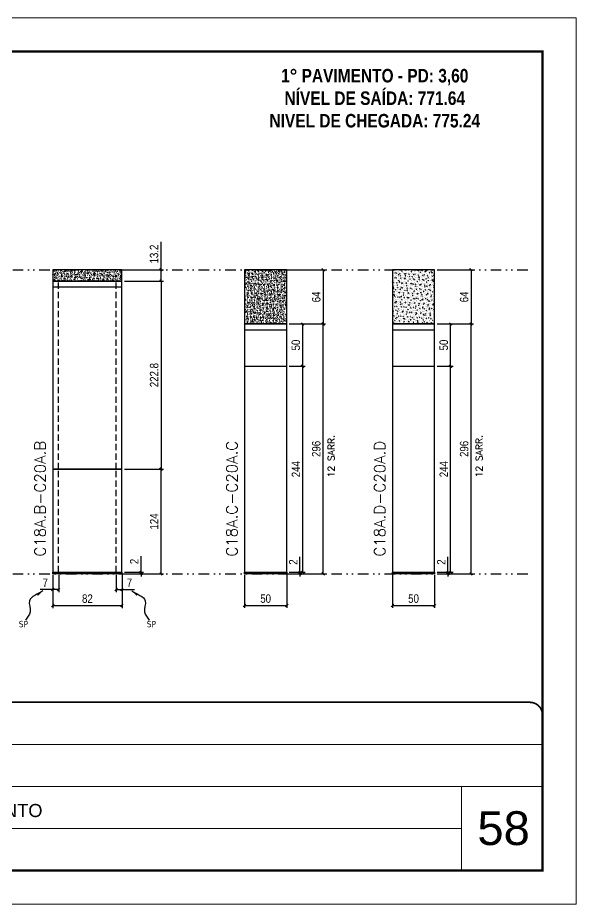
# Model space of a CAD drawing. Extents: x 2949 to 9203, y -16089 to 12527.
# Drawn here: x 5371 to 6033, y -4603 to -3553 of the extents above; entities that cross this region are included whole.
import ezdxf

# ---------------------------------------------------------------- set-up
doc = ezdxf.new("R2010")
doc.units = 0
for name, pattern in [('CONTINUO', [0]), ('DASHED', [0.75, 0.5, -0.25]), ('DIVIDE2', [0.625, 0.25, -0.125, 0, -0.125, 0, -0.125]), ('HIDDEN', [0.375, 0.25, -0.125])]:
    doc.linetypes.add(name, pattern=pattern)
for name, color, linetype, lineweight in [('CARIMBO', 255, 'Continuous', 9), ('Folhas', 255, 'Continuous', 9), ('SARRAFO DE PRESSAO', 251, 'DASHED', 9), ('Texto Seção', 7, 'Continuous', 15)]:
    doc.layers.add(name, color=color, linetype=linetype, lineweight=lineweight)
for name, color, linetype in [('COTA', 241, 'Continuous'), ('cotas', 4, 'Continuous'), ('NOMENCLATURA', 7, 'Continuous'), ('Nível', 160, 'Continuous'), ('Painéis', 200, 'Continuous'), ('SARR_2.2x7', 40, 'Continuous'), ('Sarrafo de Pressão', 42, 'HIDDEN'), ('texto', 7, 'Continuous')]:
    doc.layers.add(name, color=color, linetype=linetype)
doc.styles.add('ARIAL', font='arial.ttf')
doc.styles.add('COTA TECNICA', font='techl___.ttf', dxfattribs={"height": 10})
doc.styles.add('COTA TECNICA-50', font='techl___.ttf', dxfattribs={"height": 10})
doc.styles.add('REGUA-120', font='ROMANS.shx', dxfattribs={"height": 15})
doc.styles.add('ROMANC', font='techb___.ttf', dxfattribs={"height": 2.5})
doc.styles.add('ROMANS', font='romans.shx')
doc.styles.get("Standard").update_dxf_attribs({"font": 'arial.ttf'})
doc.dimstyles.new('COTA PAINEL-50', dxfattribs={"dimtxt": 10, "dimasz": 3, "dimexe": 3, "dimexo": 3, "dimgap": 3, "dimtad": 1, "dimdec": 1, "dimzin": 12, "dimdsep": 46, "dimtxsty": 'COTA TECNICA-50', "dimblk1": 'OBLIQUE', "dimblk2": 'OBLIQUE', "dimsah": 1, "dimcen": 0.9, "dimclrd": 4, "dimclre": 4, "dimclrt": 240, "dimadec": 1, "dimazin": 3, "dimtfac": 1, "dimtdec": 1, "dimtmove": 0, "dimatfit": 3, "dimfxl": 1, "dimtolj": 1, "dimtzin": 12, "dimarcsym": 0})
doc.dimstyles.new('PAINEL', dxfattribs={"dimtxt": 10, "dimasz": 3, "dimexe": 3, "dimexo": 3, "dimgap": 3, "dimtad": 1, "dimdec": 1, "dimzin": 12, "dimdsep": 46, "dimtxsty": 'COTA TECNICA', "dimblk1": 'OBLIQUE', "dimblk2": 'OBLIQUE', "dimsah": 1, "dimcen": 0.9, "dimclrd": 4, "dimclre": 4, "dimclrt": 240, "dimadec": 1, "dimazin": 3, "dimtfac": 1, "dimtdec": 1, "dimtmove": 0, "dimatfit": 3, "dimfxl": 1, "dimtolj": 1, "dimtzin": 12, "dimarcsym": 0})
doc.dimstyles.get("Standard").update_dxf_attribs({"dimtxt": 0.18, "dimasz": 0.18, "dimexe": 0.18, "dimexo": 0.0625, "dimgap": 0.09, "dimtad": 0, "dimtih": 1, "dimtoh": 1, "dimdec": 4, "dimzin": 0, "dimdsep": 46, "dimtxsty": 'Standard', "dimcen": 0.09, "dimadec": 0, "dimazin": 0, "dimtfac": 1, "dimtdec": 4, "dimtofl": 0, "dimtmove": 0, "dimatfit": 3, "dimfxl": 1, "dimtolj": 1, "dimtzin": 0, "dimarcsym": 0})

# ---------------------------------------------------------------- blocks, each defined once
blk = doc.blocks.new('9999999999')
at = {"color": 30, "linetype": 'CONTINUO'}
for p, q in [((98564.6, 34379.6), (99584, 34379.6)), ((98564.6, 34329.8), (99488, 34329.8)), ((99584, 34329.8), (99488, 34329.8)), ((99488, 34329.8), (99488, 34230.2)), ((98564.6, 34280), (99488, 34280))]:
    blk.add_line(p, q, dxfattribs=at)
at = {"color": 30, "linetype": 'CONTINUO', "const_width": 2}
blk.add_lwpolyline([(99584, 34230.2), (99584, 34414.4, 0.414214), (99569, 34429.4), (98229, 34429.4, 0.414214), (98214, 34414.4), (98214, 34245.2, 0.414214), (98229, 34230.2), (99584, 34230.2)], format="xyb", dxfattribs=at)
at = {"layer": 'Folhas'}
blk.add_lwpolyline([(98139, 34190.2), (99624, 34190.2), (99624, 35240.2), (98139, 35240.2)], close=True, dxfattribs=at)
at = {"layer": 'Folhas', "color": 30, "const_width": 3}
blk.add_lwpolyline([(98214, 34230.2), (99584, 34230.2), (99584, 35200.2), (98214, 35200.2)], close=True, dxfattribs=at)
at = {"color": 7, "linetype": 'Continuous', "ltscale": 5, "style": 'ARIAL'}
blk.add_text('1° PAVIMENTO', height=15.483, dxfattribs=at).set_placement((98837.7, 34293.5))
blk = doc.blocks.new('_Oblique')
at = {"color": 0, "linetype": 'ByBlock', "lineweight": -2}
blk.add_line((-0.5, -0.5), (0.5, 0.5), dxfattribs=at)
blk = doc.blocks.new('*D2132')
at = {"layer": 'COTA', "color": 4, "lineweight": -2, "transparency": 16777216}
for p, q in [((5412.5, -4213), (5412.5, -4252.5)), ((5494.5, -4213), (5494.5, -4252.5)), ((5412.5, -4249.5), (5494.5, -4249.5))]:
    blk.add_line(p, q, dxfattribs=at)
at = {"layer": 'Defpoints', "color": 0, "transparency": 16777216}
for p in [(5412.5, -4210), (5494.5, -4210), (5494.5, -4249.5)]:
    blk.add_point(p, dxfattribs=at)
at = {"layer": 'COTA', "color": 4, "lineweight": -2, "transparency": 16777216, "xscale": 3, "yscale": 3, "zscale": 3, "rotation": 180}
blk.add_blockref('_Oblique', (5412.5, -4249.5), dxfattribs=at)
at = {"layer": 'COTA', "color": 4, "lineweight": -2, "transparency": 16777216, "xscale": 3, "yscale": 3, "zscale": 3}
blk.add_blockref('_Oblique', (5494.5, -4249.5), dxfattribs=at)
at = {"layer": 'COTA', "color": 240, "transparency": 16777216, "insert": (5453.5, -4241.4), "char_height": 10, "attachment_point": 5, "style": 'COTA TECNICA'}
blk.add_mtext('\\A1;82', dxfattribs=at)
blk = doc.blocks.new('*D2133')
at = {"layer": 'COTA', "color": 4, "lineweight": -2, "transparency": 16777216}
for p, q in [((5497.5, -4088), (5543.7, -4088)), ((5540.7, -4212), (5540.7, -4088)), ((5497.5, -4212), (5543.7, -4212))]:
    blk.add_line(p, q, dxfattribs=at)
at = {"layer": 'Defpoints', "color": 0, "transparency": 16777216}
for p in [(5494.5, -4088), (5540.7, -4088), (5494.5, -4212)]:
    blk.add_point(p, dxfattribs=at)
at = {"layer": 'COTA', "color": 4, "lineweight": -2, "transparency": 16777216, "xscale": 3, "yscale": 3, "zscale": 3}
for p, rotation in [((5540.7, -4088), 90), ((5540.7, -4212), 270)]:
    blk.add_blockref('_Oblique', p, dxfattribs=dict(at, rotation=rotation))
at = {"layer": 'COTA', "color": 240, "transparency": 16777216, "insert": (5532.6, -4150), "char_height": 10, "attachment_point": 5, "rotation": 90, "style": 'COTA TECNICA-50'}
blk.add_mtext('\\A1;124', dxfattribs=at)
blk = doc.blocks.new('*D2134')
at = {"layer": 'COTA', "color": 4, "lineweight": -2, "transparency": 16777216}
for p, q in [((5517, -4210), (5517, -4191.2)), ((5497.5, -4210), (5520, -4210)), ((5517, -4212), (5517, -4210)), ((5497.5, -4212), (5520, -4212)), ((5517, -4212), (5517, -4215))]:
    blk.add_line(p, q, dxfattribs=at)
at = {"layer": 'Defpoints', "color": 0, "transparency": 16777216}
for p in [(5494.5, -4210), (5494.5, -4212), (5517, -4212)]:
    blk.add_point(p, dxfattribs=at)
at = {"layer": 'COTA', "color": 4, "lineweight": -2, "transparency": 16777216, "xscale": 3, "yscale": 3, "zscale": 3}
for p, rotation in [((5517, -4210), 270), ((5517, -4212), 90)]:
    blk.add_blockref('_Oblique', p, dxfattribs=dict(at, rotation=rotation))
at = {"layer": 'COTA', "color": 240, "transparency": 16777216, "insert": (5509, -4197.3), "char_height": 10, "attachment_point": 5, "rotation": 90, "style": 'COTA TECNICA-50'}
blk.add_mtext('\\A1;2', dxfattribs=at)
blk = doc.blocks.new('*D2135')
at = {"layer": 'COTA', "color": 4, "linetype": 'ByBlock', "lineweight": -2, "transparency": 16777216}
for p, q in [((5540.7, -3852), (5540.7, -3818.9)), ((5497.5, -3852), (5543.7, -3852)), ((5540.7, -3865.2), (5540.7, -3852)), ((5497.5, -3865.2), (5543.7, -3865.2))]:
    blk.add_line(p, q, dxfattribs=at)
at = {"layer": 'Defpoints', "color": 0, "linetype": 'ByBlock', "transparency": 16777216}
for p in [(5494.5, -3852), (5494.5, -3865.2), (5540.7, -3865.2)]:
    blk.add_point(p, dxfattribs=at)
at = {"layer": 'COTA', "color": 4, "linetype": 'ByBlock', "lineweight": -2, "transparency": 16777216, "xscale": 3, "yscale": 3, "zscale": 3}
for p, rotation in [((5540.7, -3852), 90), ((5540.7, -3865.2), 270)]:
    blk.add_blockref('_Oblique', p, dxfattribs=dict(at, rotation=rotation))
at = {"layer": 'COTA', "color": 240, "linetype": 'ByBlock', "transparency": 16777216, "insert": (5532.5, -3833.2), "char_height": 10, "attachment_point": 5, "rotation": 90, "style": 'COTA TECNICA'}
blk.add_mtext('\\A1;13.2', dxfattribs=at)
blk = doc.blocks.new('*D2148')
at = {"layer": 'COTA', "color": 4, "linetype": 'ByBlock', "lineweight": -2, "transparency": 16777216}
for p, q in [((5497.5, -3865.2), (5543.7, -3865.2)), ((5540.7, -3865.2), (5540.7, -4088)), ((5497.5, -4088), (5543.7, -4088))]:
    blk.add_line(p, q, dxfattribs=at)
at = {"layer": 'Defpoints', "color": 0, "linetype": 'ByBlock', "transparency": 16777216}
for p in [(5494.5, -3865.2), (5494.5, -4088), (5540.7, -4088)]:
    blk.add_point(p, dxfattribs=at)
at = {"layer": 'COTA', "color": 4, "linetype": 'ByBlock', "lineweight": -2, "transparency": 16777216, "xscale": 3, "yscale": 3, "zscale": 3}
for p, rotation in [((5540.7, -3865.2), 90), ((5540.7, -4088), 270)]:
    blk.add_blockref('_Oblique', p, dxfattribs=dict(at, rotation=rotation))
at = {"layer": 'COTA', "color": 240, "linetype": 'ByBlock', "transparency": 16777216, "insert": (5532.6, -3976.6), "char_height": 10, "attachment_point": 5, "rotation": 90, "style": 'COTA TECNICA'}
blk.add_mtext('\\A1;222.8', dxfattribs=at)
blk = doc.blocks.new('*D2136')
at = {"layer": 'COTA', "color": 4, "lineweight": -2, "transparency": 16777216}
for p, q in [((5639.6, -4213), (5639.6, -4252.4)), ((5689.6, -4213), (5689.6, -4252.4)), ((5639.6, -4249.4), (5689.6, -4249.4))]:
    blk.add_line(p, q, dxfattribs=at)
at = {"layer": 'Defpoints', "color": 0, "transparency": 16777216}
for p in [(5639.6, -4210), (5689.6, -4210), (5689.6, -4249.4)]:
    blk.add_point(p, dxfattribs=at)
at = {"layer": 'COTA', "color": 4, "lineweight": -2, "transparency": 16777216, "xscale": 3, "yscale": 3, "zscale": 3, "rotation": 180}
blk.add_blockref('_Oblique', (5639.6, -4249.4), dxfattribs=at)
at = {"layer": 'COTA', "color": 4, "lineweight": -2, "transparency": 16777216, "xscale": 3, "yscale": 3, "zscale": 3}
blk.add_blockref('_Oblique', (5689.6, -4249.4), dxfattribs=at)
at = {"layer": 'COTA', "color": 240, "transparency": 16777216, "insert": (5664.6, -4241.3), "char_height": 10, "attachment_point": 5, "style": 'COTA TECNICA'}
blk.add_mtext('\\A1;50', dxfattribs=at)
blk = doc.blocks.new('*D2137')
at = {"layer": 'COTA', "color": 4, "lineweight": -2, "transparency": 16777216}
for p, q in [((5692.6, -3916), (5735.7, -3916)), ((5732.7, -4212), (5732.7, -3916)), ((5692.6, -4212), (5735.7, -4212))]:
    blk.add_line(p, q, dxfattribs=at)
at = {"layer": 'Defpoints', "color": 0, "transparency": 16777216}
for p in [(5689.6, -3916), (5732.7, -3916), (5689.6, -4212)]:
    blk.add_point(p, dxfattribs=at)
at = {"layer": 'COTA', "color": 4, "lineweight": -2, "transparency": 16777216, "xscale": 3, "yscale": 3, "zscale": 3}
for p, rotation in [((5732.7, -3916), 90), ((5732.7, -4212), 270)]:
    blk.add_blockref('_Oblique', p, dxfattribs=dict(at, rotation=rotation))
at = {"layer": 'COTA', "color": 240, "transparency": 16777216, "insert": (5724.6, -4064), "char_height": 10, "attachment_point": 5, "rotation": 90, "style": 'COTA TECNICA'}
blk.add_mtext('\\A1;296', dxfattribs=at)
blk = doc.blocks.new('*D2138')
at = {"layer": 'COTA', "color": 4, "lineweight": -2, "transparency": 16777216}
for p, q in [((5705.3, -4210), (5705.3, -4191.9)), ((5692.6, -4210), (5708.3, -4210)), ((5705.3, -4212), (5705.3, -4210)), ((5692.6, -4212), (5708.3, -4212)), ((5705.3, -4212), (5705.3, -4215))]:
    blk.add_line(p, q, dxfattribs=at)
at = {"layer": 'Defpoints', "color": 0, "transparency": 16777216}
for p in [(5689.6, -4210), (5705.3, -4210), (5689.6, -4212)]:
    blk.add_point(p, dxfattribs=at)
at = {"layer": 'COTA', "color": 4, "lineweight": -2, "transparency": 16777216, "xscale": 3, "yscale": 3, "zscale": 3}
for p, rotation in [((5705.3, -4210), 270), ((5705.3, -4212), 90)]:
    blk.add_blockref('_Oblique', p, dxfattribs=dict(at, rotation=rotation))
at = {"layer": 'COTA', "color": 240, "transparency": 16777216, "insert": (5697.3, -4198), "char_height": 10, "attachment_point": 5, "rotation": 90, "style": 'COTA TECNICA-50'}
blk.add_mtext('\\A1;2', dxfattribs=at)
blk = doc.blocks.new('*D2149')
at = {"layer": 'COTA', "color": 4, "linetype": 'ByBlock', "lineweight": -2, "transparency": 16777216}
for p, q in [((5692.6, -3966), (5711.5, -3966)), ((5708.5, -4210), (5708.5, -3966)), ((5692.6, -4210), (5711.5, -4210))]:
    blk.add_line(p, q, dxfattribs=at)
at = {"layer": 'Defpoints', "color": 0, "linetype": 'ByBlock', "transparency": 16777216}
for p in [(5689.6, -3966), (5708.5, -3966), (5689.6, -4210)]:
    blk.add_point(p, dxfattribs=at)
at = {"layer": 'COTA', "color": 4, "linetype": 'ByBlock', "lineweight": -2, "transparency": 16777216, "xscale": 3, "yscale": 3, "zscale": 3}
for p, rotation in [((5708.5, -3966), 90), ((5708.5, -4210), 270)]:
    blk.add_blockref('_Oblique', p, dxfattribs=dict(at, rotation=rotation))
at = {"layer": 'COTA', "color": 240, "linetype": 'ByBlock', "transparency": 16777216, "insert": (5700.5, -4088), "char_height": 10, "attachment_point": 5, "rotation": 90, "style": 'COTA TECNICA'}
blk.add_mtext('\\A1;244', dxfattribs=at)
blk = doc.blocks.new('*D2150')
at = {"layer": 'COTA', "color": 4, "linetype": 'ByBlock', "lineweight": -2, "transparency": 16777216}
for p, q in [((5692.6, -3916), (5711.5, -3916)), ((5708.5, -3966), (5708.5, -3916)), ((5692.6, -3966), (5711.5, -3966))]:
    blk.add_line(p, q, dxfattribs=at)
at = {"layer": 'Defpoints', "color": 0, "linetype": 'ByBlock', "transparency": 16777216}
for p in [(5689.6, -3916), (5708.5, -3916), (5689.6, -3966)]:
    blk.add_point(p, dxfattribs=at)
at = {"layer": 'COTA', "color": 4, "linetype": 'ByBlock', "lineweight": -2, "transparency": 16777216, "xscale": 3, "yscale": 3, "zscale": 3}
for p, rotation in [((5708.5, -3916), 90), ((5708.5, -3966), 270)]:
    blk.add_blockref('_Oblique', p, dxfattribs=dict(at, rotation=rotation))
at = {"layer": 'COTA', "color": 240, "linetype": 'ByBlock', "transparency": 16777216, "insert": (5700.4, -3941), "char_height": 10, "attachment_point": 5, "rotation": 90, "style": 'COTA TECNICA'}
blk.add_mtext('\\A1;50', dxfattribs=at)
blk = doc.blocks.new('*D2139')
at = {"layer": 'COTA', "color": 4, "lineweight": -2, "transparency": 16777216}
for p, q in [((5814.8, -4213), (5814.8, -4252.4)), ((5864.8, -4213), (5864.8, -4252.4)), ((5814.8, -4249.4), (5864.8, -4249.4))]:
    blk.add_line(p, q, dxfattribs=at)
at = {"layer": 'Defpoints', "color": 0, "transparency": 16777216}
for p in [(5814.8, -4210), (5864.8, -4210), (5864.8, -4249.4)]:
    blk.add_point(p, dxfattribs=at)
at = {"layer": 'COTA', "color": 4, "lineweight": -2, "transparency": 16777216, "xscale": 3, "yscale": 3, "zscale": 3, "rotation": 180}
blk.add_blockref('_Oblique', (5814.8, -4249.4), dxfattribs=at)
at = {"layer": 'COTA', "color": 4, "lineweight": -2, "transparency": 16777216, "xscale": 3, "yscale": 3, "zscale": 3}
blk.add_blockref('_Oblique', (5864.8, -4249.4), dxfattribs=at)
at = {"layer": 'COTA', "color": 240, "transparency": 16777216, "insert": (5839.8, -4241.3), "char_height": 10, "attachment_point": 5, "style": 'COTA TECNICA'}
blk.add_mtext('\\A1;50', dxfattribs=at)
blk = doc.blocks.new('*D2140')
at = {"layer": 'COTA', "color": 4, "lineweight": -2, "transparency": 16777216}
for p, q in [((5867.8, -3916), (5910.9, -3916)), ((5907.9, -4212), (5907.9, -3916)), ((5867.8, -4212), (5910.9, -4212))]:
    blk.add_line(p, q, dxfattribs=at)
at = {"layer": 'Defpoints', "color": 0, "transparency": 16777216}
for p in [(5864.8, -3916), (5907.9, -3916), (5864.8, -4212)]:
    blk.add_point(p, dxfattribs=at)
at = {"layer": 'COTA', "color": 4, "lineweight": -2, "transparency": 16777216, "xscale": 3, "yscale": 3, "zscale": 3}
for p, rotation in [((5907.9, -3916), 90), ((5907.9, -4212), 270)]:
    blk.add_blockref('_Oblique', p, dxfattribs=dict(at, rotation=rotation))
at = {"layer": 'COTA', "color": 240, "transparency": 16777216, "insert": (5899.8, -4064), "char_height": 10, "attachment_point": 5, "rotation": 90, "style": 'COTA TECNICA'}
blk.add_mtext('\\A1;296', dxfattribs=at)
blk = doc.blocks.new('*D2141')
at = {"layer": 'COTA', "color": 4, "lineweight": -2, "transparency": 16777216}
for p, q in [((5880.6, -4210), (5880.6, -4191.9)), ((5867.8, -4210), (5883.6, -4210)), ((5880.6, -4212), (5880.6, -4210)), ((5867.8, -4212), (5883.6, -4212)), ((5880.6, -4212), (5880.6, -4215))]:
    blk.add_line(p, q, dxfattribs=at)
at = {"layer": 'Defpoints', "color": 0, "transparency": 16777216}
for p in [(5864.8, -4210), (5880.6, -4210), (5864.8, -4212)]:
    blk.add_point(p, dxfattribs=at)
at = {"layer": 'COTA', "color": 4, "lineweight": -2, "transparency": 16777216, "xscale": 3, "yscale": 3, "zscale": 3}
for p, rotation in [((5880.6, -4210), 270), ((5880.6, -4212), 90)]:
    blk.add_blockref('_Oblique', p, dxfattribs=dict(at, rotation=rotation))
at = {"layer": 'COTA', "color": 240, "transparency": 16777216, "insert": (5872.6, -4198), "char_height": 10, "attachment_point": 5, "rotation": 90, "style": 'COTA TECNICA-50'}
blk.add_mtext('\\A1;2', dxfattribs=at)
blk = doc.blocks.new('*D2151')
at = {"layer": 'COTA', "color": 4, "linetype": 'ByBlock', "lineweight": -2, "transparency": 16777216}
for p, q in [((5867.8, -3966), (5886.7, -3966)), ((5883.7, -4210), (5883.7, -3966)), ((5867.8, -4210), (5886.7, -4210))]:
    blk.add_line(p, q, dxfattribs=at)
at = {"layer": 'Defpoints', "color": 0, "linetype": 'ByBlock', "transparency": 16777216}
for p in [(5864.8, -3966), (5883.7, -3966), (5864.8, -4210)]:
    blk.add_point(p, dxfattribs=at)
at = {"layer": 'COTA', "color": 4, "linetype": 'ByBlock', "lineweight": -2, "transparency": 16777216, "xscale": 3, "yscale": 3, "zscale": 3}
for p, rotation in [((5883.7, -3966), 90), ((5883.7, -4210), 270)]:
    blk.add_blockref('_Oblique', p, dxfattribs=dict(at, rotation=rotation))
at = {"layer": 'COTA', "color": 240, "linetype": 'ByBlock', "transparency": 16777216, "insert": (5875.6, -4088), "char_height": 10, "attachment_point": 5, "rotation": 90, "style": 'COTA TECNICA'}
blk.add_mtext('\\A1;244', dxfattribs=at)
blk = doc.blocks.new('*D2152')
at = {"layer": 'COTA', "color": 4, "linetype": 'ByBlock', "lineweight": -2, "transparency": 16777216}
for p, q in [((5867.8, -3916), (5886.7, -3916)), ((5883.7, -3966), (5883.7, -3916)), ((5867.8, -3966), (5886.7, -3966))]:
    blk.add_line(p, q, dxfattribs=at)
at = {"layer": 'Defpoints', "color": 0, "linetype": 'ByBlock', "transparency": 16777216}
for p in [(5864.8, -3916), (5883.7, -3916), (5864.8, -3966)]:
    blk.add_point(p, dxfattribs=at)
at = {"layer": 'COTA', "color": 4, "linetype": 'ByBlock', "lineweight": -2, "transparency": 16777216, "xscale": 3, "yscale": 3, "zscale": 3}
for p, rotation in [((5883.7, -3916), 90), ((5883.7, -3966), 270)]:
    blk.add_blockref('_Oblique', p, dxfattribs=dict(at, rotation=rotation))
at = {"layer": 'COTA', "color": 240, "linetype": 'ByBlock', "transparency": 16777216, "insert": (5875.6, -3941), "char_height": 10, "attachment_point": 5, "rotation": 90, "style": 'COTA TECNICA'}
blk.add_mtext('\\A1;50', dxfattribs=at)
blk = doc.blocks.new('*D2153')
at = {"layer": 'cotas', "color": 4, "linetype": 'ByBlock', "lineweight": -2, "transparency": 16777216}
for p, q in [((5692.6, -3852), (5735.7, -3852)), ((5732.7, -3852), (5732.7, -3916)), ((5692.6, -3916), (5735.7, -3916))]:
    blk.add_line(p, q, dxfattribs=at)
at = {"layer": 'Defpoints', "color": 0, "linetype": 'ByBlock', "transparency": 16777216}
for p in [(5689.6, -3852), (5689.6, -3916), (5732.7, -3916)]:
    blk.add_point(p, dxfattribs=at)
at = {"layer": 'cotas', "color": 4, "linetype": 'ByBlock', "lineweight": -2, "transparency": 16777216, "xscale": 3, "yscale": 3, "zscale": 3}
for p, rotation in [((5732.7, -3852), 90), ((5732.7, -3916), 270)]:
    blk.add_blockref('_Oblique', p, dxfattribs=dict(at, rotation=rotation))
at = {"layer": 'cotas', "color": 240, "linetype": 'ByBlock', "transparency": 16777216, "insert": (5724.6, -3884), "char_height": 10, "attachment_point": 5, "rotation": 90, "style": 'COTA TECNICA'}
blk.add_mtext('\\A1;64', dxfattribs=at)
blk = doc.blocks.new('*D2154')
at = {"layer": 'cotas', "color": 4, "linetype": 'ByBlock', "lineweight": -2, "transparency": 16777216}
for p, q in [((5867.8, -3852), (5910.9, -3852)), ((5907.9, -3852), (5907.9, -3916)), ((5867.8, -3916), (5910.9, -3916))]:
    blk.add_line(p, q, dxfattribs=at)
at = {"layer": 'Defpoints', "color": 0, "linetype": 'ByBlock', "transparency": 16777216}
for p in [(5864.8, -3852), (5864.8, -3916), (5907.9, -3916)]:
    blk.add_point(p, dxfattribs=at)
at = {"layer": 'cotas', "color": 4, "linetype": 'ByBlock', "lineweight": -2, "transparency": 16777216, "xscale": 3, "yscale": 3, "zscale": 3}
for p, rotation in [((5907.9, -3852), 90), ((5907.9, -3916), 270)]:
    blk.add_blockref('_Oblique', p, dxfattribs=dict(at, rotation=rotation))
at = {"layer": 'cotas', "color": 240, "linetype": 'ByBlock', "transparency": 16777216, "insert": (5899.8, -3884), "char_height": 10, "attachment_point": 5, "rotation": 90, "style": 'COTA TECNICA'}
blk.add_mtext('\\A1;64', dxfattribs=at)
blk = doc.blocks.new('*D2144')
at = {"layer": 'COTA', "color": 4, "lineweight": -2, "transparency": 16777216}
for p, q in [((5412.5, -4215), (5412.5, -4233.5)), ((5419.5, -4213), (5419.5, -4233.5)), ((5412.5, -4230.5), (5397.7, -4230.5)), ((5419.5, -4230.5), (5412.5, -4230.5))]:
    blk.add_line(p, q, dxfattribs=at)
at = {"layer": 'Defpoints', "color": 0, "transparency": 16777216}
for p in [(5419.5, -4210), (5412.5, -4212), (5412.5, -4230.5)]:
    blk.add_point(p, dxfattribs=at)
at = {"layer": 'COTA', "color": 4, "lineweight": -2, "transparency": 16777216, "xscale": 3, "yscale": 3, "zscale": 3, "rotation": 180}
blk.add_blockref('_Oblique', (5412.5, -4230.5), dxfattribs=at)
at = {"layer": 'COTA', "color": 4, "lineweight": -2, "transparency": 16777216, "xscale": 3, "yscale": 3, "zscale": 3}
blk.add_blockref('_Oblique', (5419.5, -4230.5), dxfattribs=at)
at = {"layer": 'COTA', "color": 240, "transparency": 16777216, "insert": (5403.6, -4222.5), "char_height": 10, "attachment_point": 5, "style": 'COTA TECNICA-50'}
blk.add_mtext('\\A1;7', dxfattribs=at)
blk = doc.blocks.new('*D2145')
at = {"layer": 'COTA', "color": 4, "lineweight": -2, "transparency": 16777216}
for p, q in [((5487.5, -4213), (5487.5, -4233.5)), ((5494.5, -4215), (5494.5, -4233.5)), ((5487.5, -4230.5), (5494.5, -4230.5)), ((5494.5, -4230.5), (5509.2, -4230.5))]:
    blk.add_line(p, q, dxfattribs=at)
at = {"layer": 'Defpoints', "color": 0, "transparency": 16777216}
for p in [(5487.5, -4210), (5494.5, -4212), (5494.5, -4230.5)]:
    blk.add_point(p, dxfattribs=at)
at = {"layer": 'COTA', "color": 4, "lineweight": -2, "transparency": 16777216, "xscale": 3, "yscale": 3, "zscale": 3, "rotation": 180}
blk.add_blockref('_Oblique', (5487.5, -4230.5), dxfattribs=at)
at = {"layer": 'COTA', "color": 4, "lineweight": -2, "transparency": 16777216, "xscale": 3, "yscale": 3, "zscale": 3}
blk.add_blockref('_Oblique', (5494.5, -4230.5), dxfattribs=at)
at = {"layer": 'COTA', "color": 240, "transparency": 16777216, "insert": (5503.3, -4222.5), "char_height": 10, "attachment_point": 5, "style": 'COTA TECNICA-50'}
blk.add_mtext('\\A1;7', dxfattribs=at)

msp = doc.modelspace()

# ---------------------------------------------------------------- hatches: boundary and pattern name
at = {"layer": 'COTA', "linetype": 'ByBlock'}
h = msp.add_hatch(dxfattribs=at)
h.set_pattern_fill('AR-CONC', color=256, scale=0.03)
h.set_pattern_definition([(50, (-124426.4767, -29581.921), (5.46554007, -0.47817257), [0.5715, -6.2865]), (355, (-124426.477, -29581.921), (-1.05730264, 5.73170536), [0.4572, -5.02921753]), (100.4514447, (-124426.0213, -29581.961), (4.40823741, 5.25353256), [0.48570026, -5.34270734]), (46.1842, (-124426.477, -29580.397), (8.13237123, -1.26126984), [0.85725, -9.42975]), (96.6355576, (-124425.799, -29580.502), (7.122124, 7.42278374), [0.7285507, -8.01406824]), (351.184151, (-124426.477, -29580.397), (7.122124, 7.42278374), [0.685799, -7.54379196]), (21, (-124425.7147, -29580.778), (4.54843174, -3.06795595), [0.5715, -6.2865]), (326, (-124425.715, -29580.778), (1.85406085, 5.52563898), [0.4572, -5.0292]), (71.451445, (-124425.3357, -29581.034), (6.40249258, 2.45768307), [0.48570026, -5.34269813]), (37.5, (-124426.4767, -29581.9212), (0.092658098, 2.536651166), [0, -4.96824, 0, -5.1054, 0, -5.04825]), (7.5, (-124426.4767, -29581.9212), (2.004589875, 3.005417245), [0, -2.91084, 0, -4.85394, 0, -1.92405]), (327.5, (-124428.176, -29581.9212), (4.067717855, -0.17186232), [0, -1.905, 0, -5.9436, 0, -7.8867]), (317.5, (-124428.938, -29581.921), (4.44387544, 0.76279473), [0, -2.4765, 0, -3.94716, 0, -5.6007])])
h.paths.add_polyline_path([(5412.45, -3865.23), (5494.45, -3865.23), (5494.45, -3852.03), (5412.45, -3852.03)])
h = msp.add_hatch(dxfattribs=at)
h.set_pattern_fill('AR-CONC', color=256, scale=0.03)
h.set_pattern_definition([(50, (-124496.9665, -29604.921), (5.46554007, -0.47817257), [0.5715, -6.2865]), (355, (-124496.9665, -29604.921), (-1.05730264, 5.73170536), [0.4572, -5.02921753]), (100.4514447, (-124496.511, -29604.961), (4.40823741, 5.25353256), [0.48570026, -5.34270734]), (46.1842, (-124496.9665, -29603.397), (8.13237123, -1.26126984), [0.85725, -9.42975]), (96.6355576, (-124496.289, -29603.502), (7.122124, 7.42278374), [0.7285507, -8.01406824]), (351.184151, (-124496.9665, -29603.397), (7.122124, 7.42278374), [0.685799, -7.54379196]), (21, (-124496.2045, -29603.778), (4.54843174, -3.06795595), [0.5715, -6.2865]), (326, (-124496.2045, -29603.778), (1.85406085, 5.52563898), [0.4572, -5.0292]), (71.451445, (-124495.8255, -29604.034), (6.40249258, 2.45768307), [0.48570026, -5.34269813]), (37.5, (-124496.9665, -29604.9212), (0.092658098, 2.536651166), [0, -4.96824, 0, -5.1054, 0, -5.04825]), (7.5, (-124496.9665, -29604.9212), (2.004589875, 3.005417245), [0, -2.91084, 0, -4.85394, 0, -1.92405]), (327.5, (-124498.6658, -29604.9212), (4.067717855, -0.17186232), [0, -1.905, 0, -5.9436, 0, -7.8867]), (317.5, (-124499.4278, -29604.921), (4.44387544, 0.76279473), [0, -2.4765, 0, -3.94716, 0, -5.6007])])
h.paths.add_polyline_path([(5639.64, -3916.03), (5689.64, -3916.03), (5689.64, -3852.03), (5639.64, -3852.03)])
h = msp.add_hatch(dxfattribs=at)
h.set_pattern_fill('AR-CONC', color=256, scale=0.03)
h.set_pattern_definition([(50, (-124311.794, -29604.921), (5.46554007, -0.47817257), [0.5715, -6.2865]), (355, (-124311.794, -29604.921), (-1.05730264, 5.73170536), [0.4572, -5.02921753]), (100.4514447, (-124311.3384, -29604.961), (4.40823741, 5.25353256), [0.48570026, -5.34270734]), (46.1842, (-124311.794, -29603.397), (8.13237123, -1.26126984), [0.85725, -9.42975]), (96.6355576, (-124311.116, -29603.502), (7.122124, 7.42278374), [0.7285507, -8.01406824]), (351.184151, (-124311.794, -29603.397), (7.122124, 7.42278374), [0.685799, -7.54379196]), (21, (-124311.032, -29603.778), (4.54843174, -3.06795595), [0.5715, -6.2865]), (326, (-124311.032, -29603.778), (1.85406085, 5.52563898), [0.4572, -5.0292]), (71.451445, (-124310.653, -29604.034), (6.40249258, 2.45768307), [0.48570026, -5.34269813]), (37.5, (-124311.7939, -29604.9212), (0.092658098, 2.536651166), [0, -4.96824, 0, -5.1054, 0, -5.04825]), (7.5, (-124311.7939, -29604.9212), (2.004589875, 3.005417245), [0, -2.91084, 0, -4.85394, 0, -1.92405]), (327.5, (-124313.4931, -29604.9212), (4.067717855, -0.17186232), [0, -1.905, 0, -5.9436, 0, -7.8867]), (317.5, (-124314.255, -29604.921), (4.44387544, 0.76279473), [0, -2.4765, 0, -3.94716, 0, -5.6007])])
h.paths.add_polyline_path([(5814.81, -3916.03), (5864.81, -3916.03), (5864.81, -3852.03), (5814.81, -3852.03)])

# ---------------------------------------------------------------- linework, layer by layer
for points in [[(5412.45, -3865.23), (5494.45, -3865.23), (5494.45, -3852.03), (5412.45, -3852.03)], [(5639.64, -3916.03), (5689.64, -3916.03), (5689.64, -3852.03), (5639.64, -3852.03)], [(5814.81, -3916.03), (5864.81, -3916.03), (5864.81, -3852.03), (5814.81, -3852.03)]]:
    msp.add_lwpolyline(points, close=True, dxfattribs=at)
at = {"layer": 'Nível', "color": 4, "linetype": 'DIVIDE2', "ltscale": 50}
for p, q in [((5019.15, -3852.03), (5979.03, -3852.03)), ((5019.15, -4212.03), (5979.03, -4212.03))]:
    msp.add_line(p, q, dxfattribs=at)
at = {"layer": 'Painéis'}
for p, q in [((5494.45, -3865.23), (5412.45, -3865.23)), ((5639.64, -3916.03), (5689.64, -3916.03)), ((5814.81, -3916.03), (5864.81, -3916.03)), ((5639.64, -3966.03), (5689.64, -3966.03)), ((5814.81, -3966.03), (5864.81, -3966.03))]:
    msp.add_line(p, q, dxfattribs=at)
for points in [[(5412.45, -4088.03), (5494.45, -4088.03), (5494.45, -3865.23), (5412.45, -3865.23)], [(5639.64, -4210.03), (5689.64, -4210.03), (5689.64, -3916.03), (5639.64, -3916.03)], [(5814.81, -4210.03), (5864.81, -4210.03), (5864.81, -3916.03), (5814.81, -3916.03)], [(5412.45, -4210.03), (5494.45, -4210.03), (5494.45, -4088.03), (5412.45, -4088.03)], [(5412.45, -4210.03), (5494.45, -4210.03), (5494.45, -4212.03), (5412.45, -4212.03)], [(5639.64, -4210.03), (5689.64, -4210.03), (5689.64, -4212.03), (5639.64, -4212.03)], [(5814.81, -4210.03), (5864.81, -4210.03), (5864.81, -4212.03), (5814.81, -4212.03)]]:
    msp.add_lwpolyline(points, close=True, dxfattribs=at)
at = {"layer": 'SARR_2.2x7'}
for p, q in [((5412.45, -3872.23), (5494.45, -3872.23)), ((5639.64, -3923.03), (5689.64, -3923.03)), ((5814.81, -3923.03), (5864.81, -3923.03))]:
    msp.add_line(p, q, dxfattribs=at)
at = {"layer": 'Sarrafo de Pressão', "ltscale": 30}
for p, q in [((5419.45, -4088.03), (5419.45, -3865.23)), ((5487.45, -4088.03), (5487.45, -3865.23)), ((5419.45, -4210.03), (5419.45, -4088.03)), ((5487.45, -4210.03), (5487.45, -4088.03))]:
    msp.add_line(p, q, dxfattribs=at)

# ---------------------------------------------------------------- block references
at = {"layer": 'SARRAFO DE PRESSAO', "color": 6, "linetype": 'ByBlock'}
msp.add_blockref('9999999999', (-93591.44, -38793.52), dxfattribs=at)

# ---------------------------------------------------------------- texts
at = {"layer": 'CARIMBO', "style": 'ARIAL'}
msp.add_text('58', height=40, dxfattribs=at).set_placement((5915.39, -4533.17))
at = {"layer": 'NOMENCLATURA', "color": 2, "insert": (5793.86, -3587.26), "char_height": 16, "attachment_point": 2, "style": 'ROMANC'}
msp.add_mtext_dynamic_manual_height_columns('\\P1° PAVIMENTO - PD: 3,60\\PNÍVEL DE SAÍDA: 771.64\\PNIVEL DE CHEGADA: 775.24', width=300.2766, gutter_width=1, heights=[0], dxfattribs=at)
at = {"layer": 'texto', "color": 0, "char_height": 7.5, "attachment_point": 5}
for insert in [(5377.67, -4271.52), (5529.23, -4271.52)]:
    msp.add_mtext('{\\fTahoma|b0|i0|c0|p34;\\C4;SP}', dxfattribs=dict(at, insert=insert))
at = {"layer": 'Texto Seção', "linetype": 'Continuous', "style": 'ROMANS'}
for p in [(5746.22, -4097.69), (5921.39, -4097.69)]:
    msp.add_text('12 SARR.', height=8, rotation=90, dxfattribs=at).set_placement(p)
at = {"layer": 'Texto Seção', "char_height": 13, "width": 285.3299, "attachment_point": 7, "rotation": 90, "style": 'REGUA-120'}
for s, insert in [('C18A.B-C20A.B', (5403.9, -4191.57)), ('C18A.C-C20A.C', (5631.09, -4191.57)), ('C18A.D-C20A.D', (5806.26, -4191.57))]:
    msp.add_mtext(s, dxfattribs=dict(at, insert=insert))

# ---------------------------------------------------------------- dimensions: what is measured, and where the dimension line sits
at = {"layer": 'COTA', "linetype": 'ByBlock'}
dim = msp.add_linear_dim(base=(5540.69, -3865.23), p1=(5494.45, -3852.03), p2=(5494.45, -3865.23), angle=90, dimstyle='PAINEL', dxfattribs=at)
dim.commit()
dim.dimension.update_dxf_attribs({"geometry": '*D2135', "text_midpoint": (5540.69, -3833.23), "dimtype": 160})
for base, p1, p2, picture, middle in [((5540.69, -4088.03), (5494.45, -3865.23), (5494.45, -4088.03), '*D2148', (5532.59, -3976.63)), ((5708.54, -3916.03), (5689.64, -3966.03), (5689.64, -3916.03), '*D2150', (5700.43, -3941.03)), ((5883.72, -3916.03), (5864.81, -3966.03), (5864.81, -3916.03), '*D2152', (5875.61, -3941.03)), ((5708.54, -3966.03), (5689.64, -4210.03), (5689.64, -3966.03), '*D2149', (5700.47, -4088.03)), ((5883.72, -3966.03), (5864.81, -4210.03), (5864.81, -3966.03), '*D2151', (5875.64, -4088.03))]:
    dim = msp.add_linear_dim(base=base, p1=p1, p2=p2, angle=90, dimstyle='PAINEL', dxfattribs=at)
    dim.commit()
    dim.dimension.update_dxf_attribs({"geometry": picture, "text_midpoint": middle})
at = {"layer": 'COTA'}
for base, p1, p2, picture, middle in [((5732.72, -3916.03), (5689.64, -4212.03), (5689.64, -3916.03), '*D2137', (5724.59, -4064.03)), ((5907.89, -3916.03), (5864.81, -4212.03), (5864.81, -3916.03), '*D2140', (5899.76, -4064.03))]:
    dim = msp.add_linear_dim(base=base, p1=p1, p2=p2, angle=90, dimstyle='PAINEL', override={"dimarcsym": 2}, dxfattribs=at)
    dim.commit()
    dim.dimension.update_dxf_attribs({"geometry": picture, "text_midpoint": middle})
for base, p1, p2, angle, picture, middle in [((5540.69, -4088.03), (5494.45, -4212.03), (5494.45, -4088.03), 90, '*D2133', (5532.62, -4150.03)), ((5412.45, -4230.54), (5419.45, -4210.03), (5412.45, -4212.03), 180, '*D2144', (5403.59, -4222.47))]:
    dim = msp.add_linear_dim(base=base, p1=p1, p2=p2, angle=angle, dimstyle='COTA PAINEL-50', dxfattribs=at)
    dim.commit()
    dim.dimension.update_dxf_attribs({"geometry": picture, "text_midpoint": middle})
for base, p1, p2, picture, middle in [((5516.98, -4212.03), (5494.45, -4210.03), (5494.45, -4212.03), '*D2134', (5516.98, -4197.29)), ((5705.28, -4210.03), (5689.64, -4212.03), (5689.64, -4210.03), '*D2138', (5705.28, -4197.98)), ((5880.56, -4210.03), (5864.81, -4212.03), (5864.81, -4210.03), '*D2141', (5880.56, -4197.98))]:
    dim = msp.add_linear_dim(base=base, p1=p1, p2=p2, angle=90, dimstyle='COTA PAINEL-50', dxfattribs=at)
    dim.commit()
    dim.dimension.update_dxf_attribs({"geometry": picture, "text_midpoint": middle, "dimtype": 160})
for base, p1, p2, picture, middle in [((5494.45, -4249.49), (5412.45, -4210.03), (5494.45, -4210.03), '*D2132', (5453.45, -4241.39)), ((5689.64, -4249.38), (5639.64, -4210.03), (5689.64, -4210.03), '*D2136', (5664.64, -4241.27)), ((5864.81, -4249.38), (5814.81, -4210.03), (5864.81, -4210.03), '*D2139', (5839.81, -4241.27))]:
    dim = msp.add_linear_dim(base=base, p1=p1, p2=p2, dimstyle='PAINEL', override={"dimarcsym": 2}, dxfattribs=at)
    dim.commit()
    dim.dimension.update_dxf_attribs({"geometry": picture, "text_midpoint": middle})
dim = msp.add_linear_dim(base=(5494.45, -4230.54), p1=(5487.45, -4210.03), p2=(5494.45, -4212.03), dimstyle='COTA PAINEL-50', dxfattribs=at)
dim.commit()
dim.dimension.update_dxf_attribs({"geometry": '*D2145', "text_midpoint": (5503.32, -4222.47)})
at = {"layer": 'cotas', "linetype": 'ByBlock'}
for base, p1, p2, picture, middle in [((5732.72, -3916.03), (5689.64, -3852.03), (5689.64, -3916.03), '*D2153', (5724.62, -3884.03)), ((5907.89, -3916.03), (5864.81, -3852.03), (5864.81, -3916.03), '*D2154', (5899.79, -3884.03))]:
    dim = msp.add_linear_dim(base=base, p1=p1, p2=p2, angle=90, dimstyle='PAINEL', dxfattribs=at)
    dim.commit()
    dim.dimension.update_dxf_attribs({"geometry": picture, "text_midpoint": middle})

# ---------------------------------------------------------------- leaders
at = {"layer": 'COTA', "path_type": 1}
for points in [[(5400.62, -4232.21), (5384.84, -4244.05), (5385.76, -4257.06), (5380.21, -4266.84)], [(5506.28, -4232.21), (5522.06, -4244.05), (5521.14, -4257.06), (5526.69, -4266.84)]]:
    msp.add_leader(points, dimstyle='Standard', override={"dimasz": 8}, dxfattribs=at)

doc.saveas('drawing.dxf')
